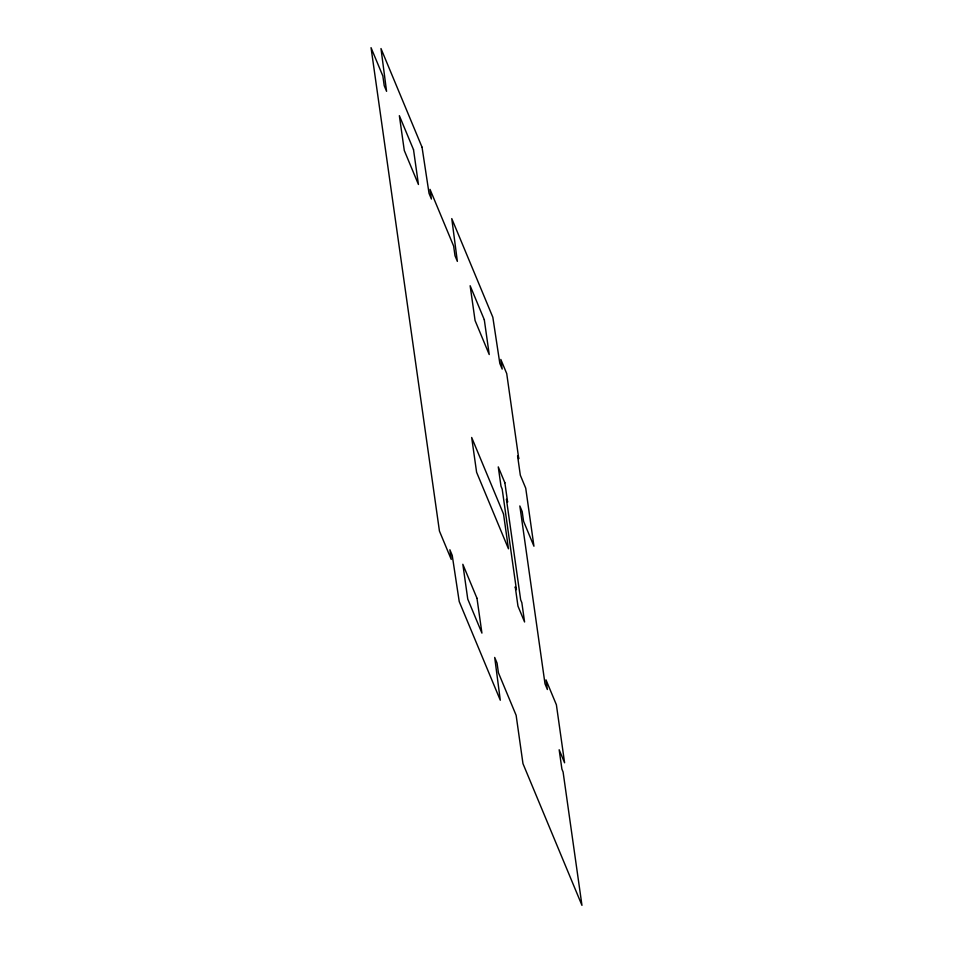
<?xml version="1.0" encoding="UTF-8"?>
<svg xmlns="http://www.w3.org/2000/svg" width="953" height="953" viewBox="0 0 953 953"><rect width="100%" height="100%" fill="white"/><g stroke="black" fill="none" stroke-linecap="round" stroke-linejoin="round"><path stroke-width="1.43" d="M422.036 147.191L380.986 48.555L386.573 91.333L384.214 85.663L382.844 75.99L371.039 47.65L439.44 531.071L451.245 559.411L449.876 549.738L452.234 555.408L459.227 601.581L500.289 700.217L494.702 657.439L497.061 663.109L498.431 672.782L516.133 715.298L522.971 763.639L581.961 905.35L563.08 771.93L561.901 769.095L559.161 749.761L564.593 762.793L556.385 704.779L545.998 679.846L547.367 689.507L545.009 683.837L519.838 505.948L522.196 511.606L523.566 521.279L533.942 546.224L525.734 488.21L520.314 475.178L517.574 455.832L518.754 458.667L506.722 373.588L500.813 359.424L502.183 369.085L499.825 363.415L492.832 317.242L451.77 218.606L457.357 261.384L454.998 255.714L453.628 246.053L430.029 189.361L431.399 199.034L429.041 193.364L422.036 147.191M413.519 149.681L399.355 115.67L404.286 150.479L418.438 184.489L413.519 149.681M484.303 319.743L470.139 285.733L475.07 320.53L489.223 354.54L484.303 319.743M504.876 482.766L498.264 466.899L501.004 486.233L502.183 489.068L516.419 589.621L515.228 586.786L517.967 606.12L524.579 621.987L521.839 602.653L520.66 599.818L506.436 499.265L507.615 502.1L504.876 482.766M503.529 514.001L471.675 437.475L476.607 472.283L508.461 548.809L503.529 514.001M476.988 598.293L462.836 564.283L467.756 599.092L481.92 633.102L476.988 598.293"/></g></svg>
